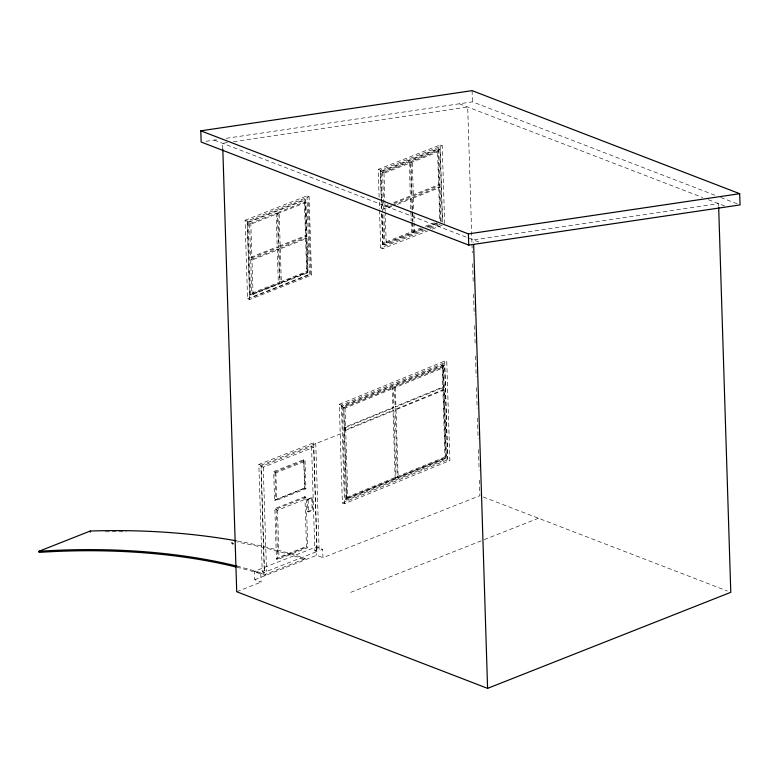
<?xml version="1.0" encoding="UTF-8"?>
<svg xmlns="http://www.w3.org/2000/svg" width="779" height="779" viewBox="0 0 779 779"><rect width="100%" height="100%" fill="white"/><g stroke="black" fill="none" stroke-linecap="round" stroke-linejoin="round"><path stroke-width="0.58" stroke-dasharray="3.9 2.92" d="M304.978 488.014L274.578 500.176L273.682 471.587L303.752 459.717L305.008 460.194L305.904 488.784L275.834 500.654L274.578 500.176L304.978 488.014L303.752 459.717L304.647 488.297L305.904 488.784M306.166 497.187L276.097 509.067L274.851 508.58L277.48 510.226L304.891 499.397L304.91 496.71L306.498 547.16L306.371 546.478L278.96 557.306L276.428 559.03L274.851 508.58L304.91 496.71L306.166 497.187L307.754 547.637L277.684 559.517L276.428 559.03L306.498 547.16L307.754 547.637M339.293 404.32L444.643 361.086L446.776 361.865L449.873 460.525L344.522 503.76L342.39 502.971L339.293 404.32L341.426 405.109L446.776 361.865M444.692 365.565L442.56 364.776L341.543 406.239L343.685 407.018L444.692 365.565L447.623 458.607L346.606 500.069L344.474 499.281L445.481 457.818L447.623 458.607M395.966 478.102L395.138 477.78L392.314 388.098L393.152 388.419L393.755 407.797L392.928 407.475L344.815 427.223L344.902 430.027L393.015 410.28L393.853 410.601L395.966 478.102L347.853 497.859L346.567 497.382L343.753 407.699L442.17 367.308L443.446 367.776L444.059 387.153L395.927 406.911L395.089 406.589L443.202 386.842L444.059 387.153M392.314 388.098L395.323 387.533L443.446 367.776M343.753 407.699L345.039 408.167L393.152 388.419M344.815 427.223L345.662 427.544L393.755 407.797M344.902 430.027L345.749 430.339L393.853 410.601M444.147 389.958L443.29 389.646L395.177 409.394L396.014 409.715L444.147 389.958L446.27 457.458L398.137 477.215L395.138 477.78M346.567 497.382L444.984 456.991L446.27 457.458M342.39 502.971L447.74 459.737L449.873 460.525M245.093 220.272L306.994 195.821L309.088 196.629L311.551 275.104L249.65 299.555L247.556 298.747L245.093 220.272L247.186 221.08L309.088 196.629M379.1 197.165L378.234 169.394L440.135 144.943L442.219 145.751L444.692 224.225M247.391 222.2L304.871 199.502L305.709 199.823L307.997 272.689L250.517 295.397L249.679 295.075L247.391 222.2L248.228 222.521L305.709 199.823M378.234 169.394L380.318 170.202L442.219 145.751M381.369 198.041L380.532 171.322L438.012 148.623L440.096 149.422L442.394 222.297M249.611 223.68L276.136 213.203L277.392 213.689L278.444 247.323L251.919 257.8L250.663 257.313L249.611 223.68L250.857 224.167L308.338 201.469L310.626 274.335L253.156 297.033L250.857 224.167M277.908 212.511L304.433 202.034L305.689 202.511L306.741 236.144L280.216 246.622L278.96 246.135L277.908 212.511L279.155 212.988L280.216 246.622M380.532 171.322L382.625 172.13L440.096 149.422M437.574 151.145L382.742 172.802L383.998 173.289L438.83 151.632L437.574 151.145L439.755 220.652L441.011 221.139M250.663 257.313L277.197 246.836L278.444 247.323M278.96 246.135L305.495 235.657L306.741 236.144M388.224 204.692L383.804 206.435L385.06 206.912L388.37 205.607M393.755 202.501L410.329 195.957L411.585 196.435L410.533 162.811L409.277 162.324L410.329 195.957M412.101 195.256L438.626 184.779L439.882 185.266L413.357 195.743L412.101 195.256L411.039 161.623L412.295 162.11L413.357 195.743M250.731 259.553L277.266 249.076L278.522 249.562L279.573 283.196L253.048 293.673L251.792 293.186L250.731 259.553L251.987 260.04L278.522 249.562M279.028 248.384L305.563 237.907L306.819 238.384L307.871 272.017L281.346 282.495L280.089 282.017L279.028 248.384L280.284 248.861L306.819 238.384M393.901 203.426L411.585 196.435M391.613 205.617L383.872 208.675L385.128 209.162L391.759 206.542M392.713 205.179L410.406 198.197L411.653 198.684L412.033 210.69M412.169 197.496L438.704 187.018L439.95 187.505L413.425 197.983L412.169 197.496L412.588 210.71M397.29 204.361L411.653 198.684M251.792 293.186L278.317 282.709L279.573 283.196M280.089 282.017L306.614 271.54L307.871 272.017M249.679 295.075L307.16 272.368L307.997 272.689M412.412 222.706L412.714 232.317L411.458 231.83L384.933 242.308L386.189 242.795L385.245 212.764M412.967 222.726L413.23 231.129L420.962 228.072M425.383 226.329L434.224 222.833M381.866 213.826L382.82 244.187L422.267 228.607M426.639 226.816L439.171 221.937M423.104 228.938L383.658 244.518L382.664 212.94M427.613 227.156L440.008 222.258M247.556 298.747L309.458 274.305L311.551 275.104M382.82 244.187L384.914 244.995L423.231 229.863M428.869 227.634L437.886 224.079M379.519 210.437L380.697 247.868L425.714 230.087M430.222 228.305L441.469 223.865M380.697 247.868L382.791 248.676L427.807 230.896M432.306 229.114L443.563 224.673M258.862 464.459L260.955 465.267L264.315 572.331L262.221 571.523L258.862 464.459L313.684 442.803L315.777 443.611L319.147 550.675L322.681 549.283L322.944 557.686L479.903 495.697L479.406 479.903M260.955 465.267L342.302 433.134M264.432 570.647L261.16 466.387L311.561 446.484L313.655 447.292L316.926 551.551L266.525 571.455L264.432 570.647L262.221 571.523M261.16 466.387L263.253 467.196L313.655 447.292M304.151 461.665L275.854 472.843L273.682 471.587L274.938 472.074L305.008 460.194M307.306 499.31L311.727 497.567L312.564 497.888L312.944 510.226L308.523 511.969L307.686 511.647L307.306 499.31L308.133 499.641L312.564 497.888M307.686 511.647L312.106 509.904L312.944 510.226M254.509 571.309L260.78 573.724L261.043 582.137L254.772 579.722L254.509 571.309L316.41 546.858L322.681 549.283M311.561 446.484L314.843 550.743L317.053 549.867L319.147 550.675M260.78 573.724L264.315 572.331M237.069 566.158A291.288 113.345 -1.8 0 1 265.542 574.327L305.339 558.611L305.378 559.731A301.327 117.249 -1.8 0 0 237.478 542.155M254.772 579.722L316.673 555.271L322.944 557.686M236.728 591.738L261.043 582.137M350.735 592.371L483.038 540.12M484.168 539.672L538.445 518.239M205.919 141.33L219.074 139.373M226.28 138.311L472.454 101.845L716.242 195.743M227.439 142.596L222.628 143.307L222.823 149.383M233.447 141.71L467.692 107.005L471.967 243.048M720.77 197.486L738.92 204.478M459.328 103.792L702.668 197.515M708.345 199.706L725.882 206.454M214.274 140.093L480.828 242.756M413.23 231.129L414.486 231.616L414.214 223.203M483.282 496.992L727.382 591.018M309.516 498.443L310.344 498.764M314.843 550.743L316.926 551.551M718.637 206.065L718.569 203.64L473.505 239.932L473.583 242.366M472.093 90.637L472.454 101.845M472.006 244.265L472.269 252.766M472.61 263.701L473.223 283.128M473.564 294.063L474.216 314.716M474.557 325.641L475.171 345.078M475.511 356.013L476.164 376.656M476.505 387.591L477.157 408.235M477.459 417.953L478.111 438.606M478.452 449.541L479.104 470.185M440.135 144.943L442.56 222.21M441.138 221.811L438.85 148.945L381.369 171.643L382.285 200.787M438.012 148.623L440.301 221.489M444.643 361.086L447.74 459.737M442.56 364.776L445.481 457.818M442.17 367.308L444.984 456.991M413.425 197.983L413.805 209.999M413.951 214.8L414.185 222.005M412.627 211.917L412.928 221.518M412.072 211.898L412.373 221.499M410.406 198.197L410.776 210.213M410.815 211.411L411.117 221.022M411.156 222.219L411.458 231.83M395.323 387.533L395.927 406.911M396.014 409.715L398.137 477.215M394.486 387.212L397.3 476.894M383.998 173.289L384.904 202.112M384.943 203.309L385.206 211.557M382.625 172.13L383.804 209.775M383.959 214.634L384.914 244.995M382.323 202.004L382.625 211.722M381.408 199.258L381.71 208.967M380.318 170.202L381.535 208.83M381.691 213.66L382.791 248.676M379.256 201.985L379.48 209.23M345.662 427.544L345.749 430.339M345.039 408.167L347.853 497.859M343.685 407.018L346.606 500.069M341.426 405.109L344.522 503.76M306.994 195.821L309.458 274.305M313.684 442.803L317.053 549.867M316.41 546.858L316.673 555.271M304.871 199.502L307.16 272.368M304.433 202.034L305.495 235.657M305.563 237.907L306.614 271.54M311.727 497.567L312.106 509.904M308.133 499.641L308.523 511.969M280.284 248.861L281.346 282.495M276.136 213.203L277.197 246.836M277.266 249.076L278.317 282.709M277.48 510.226L278.96 557.306M275.854 472.843L276.681 499.183M274.938 472.074L275.834 500.654M276.097 509.067L277.684 559.517M263.253 467.196L266.525 571.455M265.542 574.327L265.581 575.447A291.288 113.345 -1.8 0 0 237.098 567.287M248.228 222.521L250.517 295.397M247.186 221.08L249.65 299.555M105.428 531.804A301.327 117.249 -1.8 0 1 126.334 531.804M237.439 541.035A301.327 117.249 -1.8 0 1 305.339 558.611M443.417 365.088L342.4 406.55L345.321 499.602L446.338 458.14L443.417 365.088"/><path stroke-width="1.17" d="M235.901 566.985A291.288 113.345 -1.8 0 0 38.989 552.408L38.95 551.289L90.257 531.025A301.327 117.249 -1.8 0 1 236.28 540.821M222.823 149.383L236.728 591.738L487.596 688.363L730.78 592.322L718.676 207.282M200.797 130.823L472.093 90.637L739.699 193.698L740.05 204.916L468.744 245.103L201.148 142.031L200.797 130.823L468.393 233.895L739.699 193.698M231.714 542.797L232.96 543.284M232.249 543.635L233.087 543.956M473.661 244.801L487.596 688.363M468.393 233.895L468.744 245.103M90.257 531.025L90.286 532.145M38.95 551.289A291.288 113.345 -1.8 0 1 237.069 566.158"/></g></svg>
